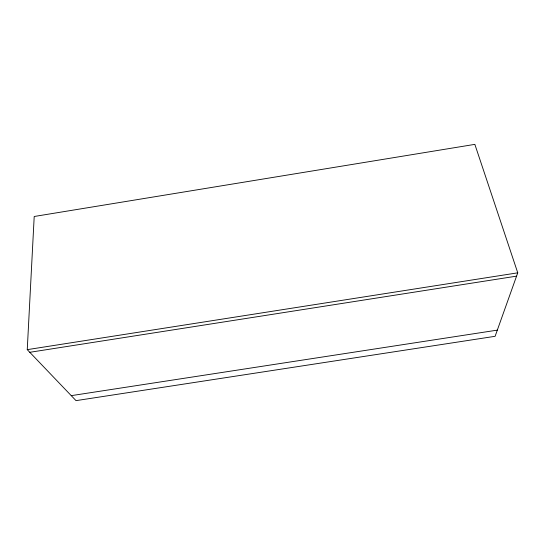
<?xml version="1.0" encoding="UTF-8"?>
<svg xmlns="http://www.w3.org/2000/svg" width="545" height="545" viewBox="0 0 545 545"><rect width="100%" height="100%" fill="white"/><g stroke="black" fill="none" stroke-linecap="round" stroke-linejoin="round"><path stroke-width="0.82" d="M27.25 349.645L34.206 216.488L474.852 144.364L517.75 272.827L495.112 336.306L76.021 400.636L27.25 349.645L517.75 272.827M29.791 352.302L516.565 276.145M71.252 395.65L497.312 330.127"/></g></svg>
